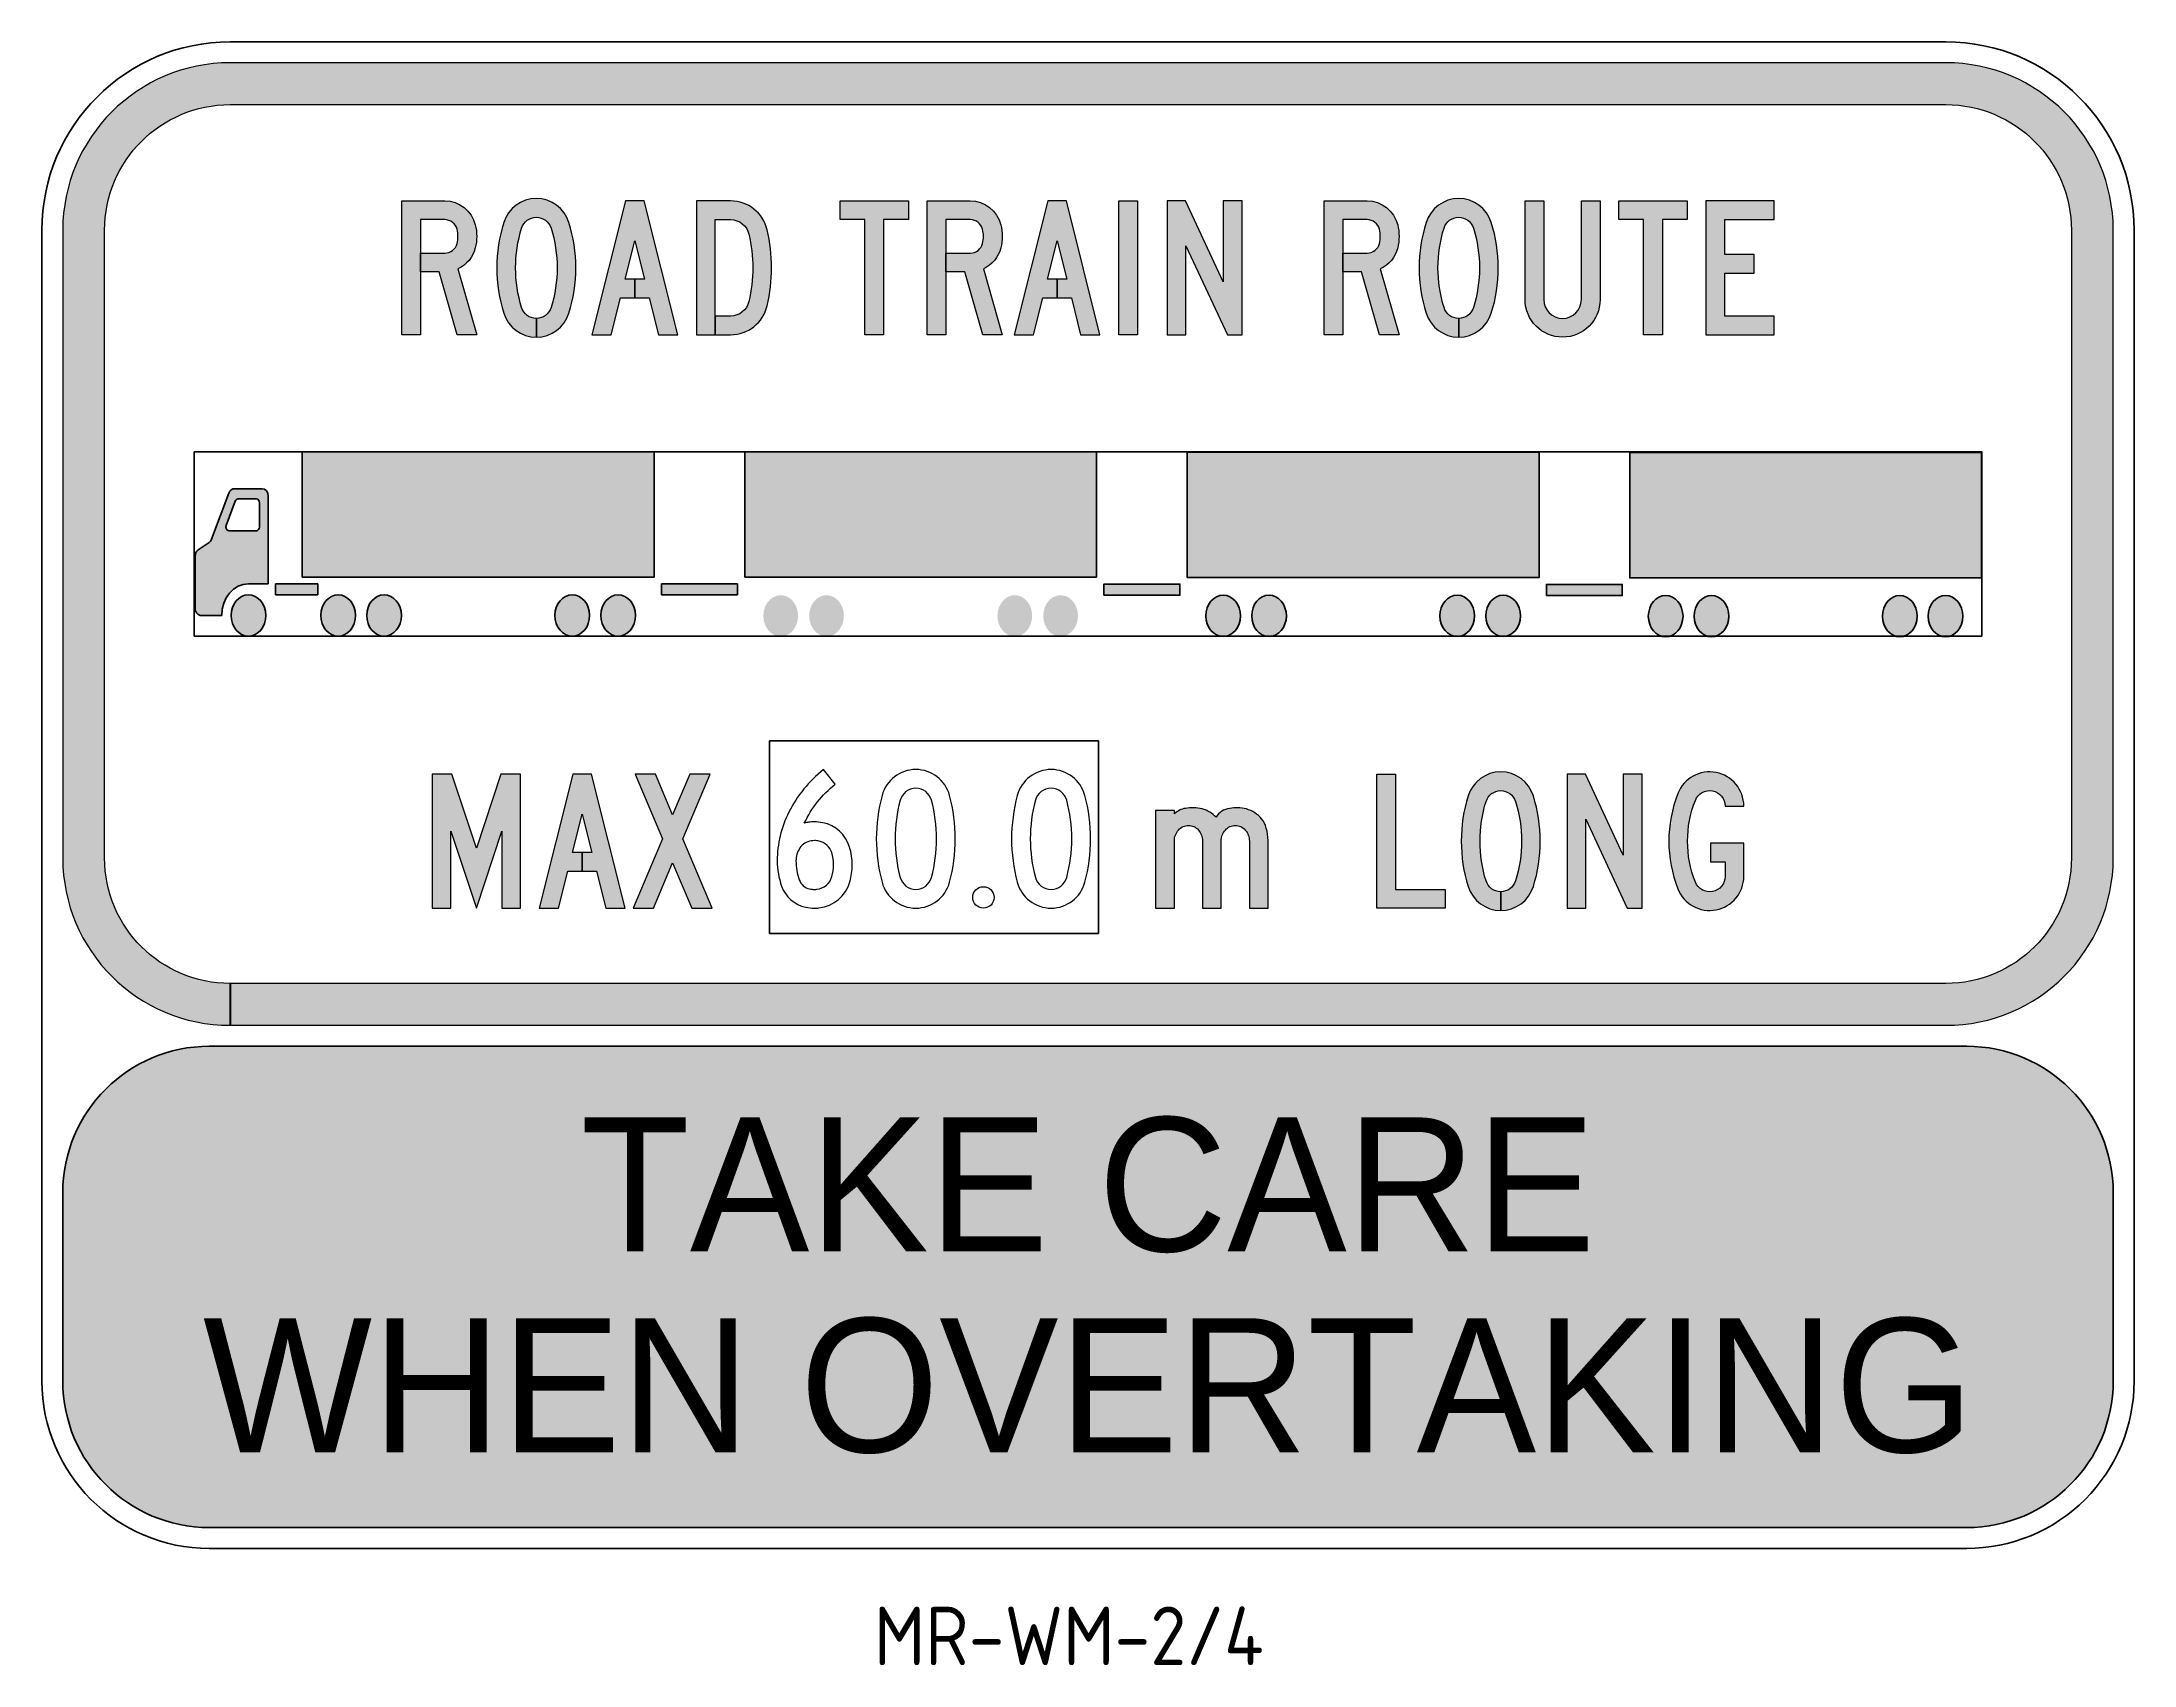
# Model space of a CAD drawing. Header units: millimetres. Extents: x 1188 to 1313, y -7 to 90.
import ezdxf
from ezdxf.enums import TextEntityAlignment as Align

# ---------------------------------------------------------------- set-up
doc = ezdxf.new("R2010")
doc.units = ezdxf.units.MM
doc.linetypes.add('DASHEDX2', pattern=[38.099999999999994, 25.4, -12.7])
doc.layers.add('GSBWFILL', color=1, linetype='Continuous', lineweight=0)
for name, color, linetype in [('HIDDEN - RED', 10, 'DASHEDX2'), ('L18', 4, 'Continuous'), ('L25', 1, 'Continuous'), ('L35', 3, 'Continuous'), ('RED', 10, 'Continuous'), ('WHITE', 255, 'Continuous'), ('Wipeout Frame & Hatch Boundary', 153, 'Continuous')]:
    doc.layers.add(name, color=color, linetype=linetype)
doc.styles.add('FHWAC', font='fhwa_c2000ex_ttf.ttf')
doc.styles.add('T35', font='isocp2.shx', dxfattribs={"height": 3.5})
doc.styles.add('TSText', font='isocp2.shx')

# ---------------------------------------------------------------- blocks, each defined once
blk = doc.blocks.new('*U5')
at = {"layer": 'GSBWFILL', "linetype": 'Continuous'}
blk.add_hatch(color=256, dxfattribs=at).paths.add_polyline_path([(0, 0), (28, 0), (28, 172), (64.26932219902316, 172, -0.3448814639906144), (82.71400707028076, 157.5600000000001, -0.1217796334961334), (82.71400707028087, 136.4400000000002, -0.3448814639906173), (64.26932219902321, 122), (28.00999999999999, 122), (28.00999999999999, 94.00000000000003), (56.12346429523939, 94.00000000000003), (82.8871924448021, 0), (112, 0), (84, 98.34205404014348, 0.2276138286676567), (109.8956479331868, 129.7200000000001, 0.1217796334961332), (109.8956479331869, 164.2799999999997, 0.3448814639906164), (64.2693221990232, 200), (0, 200)])
at = {"layer": 'GSBWFILL'}
blk.add_lwpolyline([(64.26932219902318, 122, 0.3448814639906154), (82.71400707028084, 136.44, 0.1217796334961341), (82.71400707028079, 157.56, 0.3448814639906151), (64.26932219902318, 172), (28, 172), (28, 0), (0, 0), (0, 200), (64.26932219902318, 200, -0.3448814639906151), (109.8956479331868, 164.28, -0.1217796334961341), (109.8956479331868, 129.7200000000001, -0.2276138286676568), (84, 98.3420540401435), (112, 0), (82.88719244480211, 0), (56.12346429523939, 94.00000000000003), (28.00999999999999, 94.00000000000003), (28.00999999999999, 122)], format="xyb", close=True, dxfattribs=at)
blk = doc.blocks.new('*U6')
at = {"layer": 'GSBWFILL', "linetype": 'Continuous'}
blk.add_hatch(color=256, dxfattribs=at).paths.add_polyline_path([(80.95612091126677, 40.649543480188, -0.3280427996261502), (59.00999999999999, 24.50000217391321), (59.00999999999993, -3.499999019607777, 0.3281088988311429), (107.6853115858524, 32.30985728215591, 0.1523809523809524), (107.6853115858524, 167.6901427178442, 0.735537190082645), (10.31468841414769, 167.6901427178442, 0.1523809523809524), (10.31468841414772, 32.3098572821559, 0.3281631965406047), (58.99999999999994, -3.499999999999957), (59, 24.50000000000006, -0.3281631965406056), (37.04387908873321, 40.64954348018804, -0.1523809523809522), (37.04387908873329, 159.3504565198121, -0.7355371900826468), (80.9561209112668, 159.3504565198121, -0.1523809523809523)])
at = {"layer": 'GSBWFILL'}
blk.add_lwpolyline([(59, 24.50000000000006, -0.3281631965406057), (37.04387908873321, 40.64954348018805, -0.1523809523809521), (37.04387908873326, 159.3504565198121, -0.7355371900826451), (80.95612091126674, 159.3504565198121, -0.1523809523809523), (80.95612091126674, 40.64954348018798, -0.3280427996261496), (59.00999999999999, 24.50000217391321), (59.00999999999993, -3.499999019607785, 0.3281088988311427), (107.6853115858523, 32.3098572821559, 0.1523809523809523), (107.6853115858523, 167.6901427178441, 0.7355371900826451), (10.31468841414767, 167.6901427178441, 0.1523809523809521), (10.31468841414767, 32.30985728215597, 0.3281631965406052), (58.99999999999994, -3.49999999999995)], format="xyb", close=True, dxfattribs=at)
blk = doc.blocks.new('*U7')
at = {"layer": 'GSBWFILL', "linetype": 'Continuous'}
blk.add_hatch(color=256, dxfattribs=at).paths.add_polyline_path([(64, 140.5530424827055), (78.38826062067636, 82.99999999999999), (64.00999999999999, 82.99999999999999), (64.01, 55), (85.38826062067636, 55), (99.13826062067635, 0), (128, 0), (78, 200), (50, 200), (0, 0), (28.86173937932358, 0), (42.61173937932364, 55), (64, 54.99999999999999), (64, 83), (49.61173937932364, 83)])
at = {"layer": 'GSBWFILL'}
blk.add_lwpolyline([(64, 83), (49.61173937932364, 83), (64, 140.5530424827055), (78.38826062067636, 83), (64.00999999999999, 83), (64.00999999999999, 55), (85.38826062067636, 55), (99.13826062067636, 0), (128, 0), (78, 200), (50, 200), (0, 0), (28.86173937932358, 0), (42.61173937932364, 55), (64, 55)], close=True, dxfattribs=at)
blk = doc.blocks.new('*U8')
at = {"layer": 'GSBWFILL', "linetype": 'Continuous'}
blk.add_hatch(color=256, dxfattribs=at).paths.add_polyline_path([(28, 172), (50.94443627691184, 172, -0.3486821690625636), (78.21476728595061, 150.3505154639175, -0.1148991755247306), (78.21476728595064, 49.64948453608244, -0.3486821690625639), (50.94443627691189, 28), (28.00999999999999, 28), (28.00999999999999, 0), (50.9444362769119, 0, 0.3486821690625636), (105.4850982949895, 43.29896907216494, 0.1148991755247306), (105.4850982949895, 156.701030927835, 0.3486821690625638), (50.94443627691184, 200), (0, 200), (0, 0), (28, 0)])
at = {"layer": 'GSBWFILL'}
blk.add_lwpolyline([(28.00999999999999, 28), (28.00999999999999, 0), (50.94443627691186, 0, 0.3486821690625636), (105.4850982949895, 43.29896907216487, 0.1148991755247307), (105.4850982949895, 156.7010309278351, 0.3486821690625634), (50.94443627691186, 200), (0, 200), (0, 0), (28, 0), (28, 172), (50.94443627691186, 172, -0.3486821690625634), (78.21476728595064, 150.3505154639175, -0.1148991755247307), (78.21476728595064, 49.64948453608236, -0.3486821690625636), (50.94443627691186, 28)], format="xyb", close=True, dxfattribs=at)
blk = doc.blocks.new('*U4')
at = {"layer": 'L25', "color": 1, "true_color": 0xff0101}
for name, p, xscale, yscale, zscale in [('*U5', (0, 0), 0.8, 0.8, 0.8), ('*U6', (113.6736196319034, 0), 0.8, 0.8, 0.8), ('*U7', (227.3325153374244, 0), 0.8, 0.8, 0.8), ('*U8', (352.2012269938659, 0), 0.799999999999987, 0.799999999999987, 0.799999999999987)]:
    blk.add_blockref(name, p, dxfattribs=dict(at, xscale=xscale, yscale=yscale, zscale=zscale))
blk = doc.blocks.new('*U10')
at = {"layer": 'GSBWFILL', "linetype": 'Continuous'}
blk.add_hatch(color=256, dxfattribs=at).paths.add_polyline_path([(37, 172), (0, 172), (0, 200), (102, 200), (102, 172), (65, 172), (65, 0), (37, 0)])
at = {"layer": 'GSBWFILL'}
blk.add_lwpolyline([(37, 172), (0, 172), (0, 200), (102, 200), (102, 172), (65, 172), (65, 0), (37, 0)], close=True, dxfattribs=at)
blk = doc.blocks.new('*U11')
at = {"layer": 'GSBWFILL', "linetype": 'Continuous'}
blk.add_hatch(color=256, dxfattribs=at).paths.add_polyline_path([(0, 0), (28, 0), (28, 172), (64.26932219902316, 172, -0.3448814639906144), (82.71400707028076, 157.5600000000001, -0.1217796334961334), (82.71400707028087, 136.4400000000002, -0.3448814639906173), (64.26932219902321, 122), (28.00999999999999, 122), (28.00999999999999, 94.00000000000003), (56.12346429523939, 94.00000000000003), (82.8871924448021, 0), (112, 0), (84, 98.34205404014348, 0.2276138286676567), (109.8956479331868, 129.7200000000001, 0.1217796334961332), (109.8956479331869, 164.2799999999997, 0.3448814639906164), (64.2693221990232, 200), (0, 200)])
at = {"layer": 'GSBWFILL'}
blk.add_lwpolyline([(64.26932219902318, 122, 0.3448814639906154), (82.71400707028084, 136.44, 0.1217796334961341), (82.71400707028079, 157.56, 0.3448814639906151), (64.26932219902318, 172), (28, 172), (28, 0), (0, 0), (0, 200), (64.26932219902318, 200, -0.3448814639906151), (109.8956479331868, 164.28, -0.1217796334961341), (109.8956479331868, 129.7200000000001, -0.2276138286676568), (84, 98.3420540401435), (112, 0), (82.88719244480211, 0), (56.12346429523939, 94.00000000000003), (28.00999999999999, 94.00000000000003), (28.00999999999999, 122)], format="xyb", close=True, dxfattribs=at)
blk = doc.blocks.new('*U12')
at = {"layer": 'GSBWFILL', "linetype": 'Continuous'}
blk.add_hatch(color=256, dxfattribs=at).paths.add_polyline_path([(64, 140.5530424827055), (78.38826062067636, 82.99999999999999), (64.00999999999999, 82.99999999999999), (64.01, 55), (85.38826062067636, 55), (99.13826062067635, 0), (128, 0), (78, 200), (50, 200), (0, 0), (28.86173937932358, 0), (42.61173937932364, 55), (64, 54.99999999999999), (64, 83), (49.61173937932364, 83)])
at = {"layer": 'GSBWFILL'}
blk.add_lwpolyline([(64, 83), (49.61173937932364, 83), (64, 140.5530424827055), (78.38826062067636, 83), (64.00999999999999, 83), (64.00999999999999, 55), (85.38826062067636, 55), (99.13826062067636, 0), (128, 0), (78, 200), (50, 200), (0, 0), (28.86173937932358, 0), (42.61173937932364, 55), (64, 55)], close=True, dxfattribs=at)
blk = doc.blocks.new('*U13')
at = {"layer": 'GSBWFILL', "linetype": 'Continuous'}
blk.add_hatch(color=256, dxfattribs=at).paths.add_polyline_path([(0, 200), (28, 200), (28, 0), (0, 0)])
at = {"layer": 'GSBWFILL'}
blk.add_lwpolyline([(0, 200), (28, 200), (28, 0), (0, 0)], close=True, dxfattribs=at)
blk = doc.blocks.new('*U14')
at = {"layer": 'GSBWFILL', "linetype": 'Continuous'}
blk.add_hatch(color=256, dxfattribs=at).paths.add_polyline_path([(27.99999999999999, 133), (90, 0), (112, 0), (112, 200), (83.99999999999999, 200), (84, 79.1412182153928), (27.65981601018314, 200), (0, 200), (0, 0), (28, 0)])
at = {"layer": 'GSBWFILL'}
blk.add_lwpolyline([(90, 0), (112, 0), (112, 200), (84, 200), (84, 79.14121821539283), (27.65981601018314, 200), (0, 200), (0, 0), (28, 0), (28, 133)], close=True, dxfattribs=at)
blk = doc.blocks.new('*U9')
at = {"layer": 'L25', "color": 1, "true_color": 0xff0101, "xscale": 0.8, "yscale": 0.8, "zscale": 0.8}
for name, p in [('*U10', (0, 0)), ('*U11', (104.0687116564422, 0)), ('*U12', (208.1128834355841, 0)), ('*U13', (332.9815950920256, 0)), ('*U14', (390.6895705521492, 0))]:
    blk.add_blockref(name, p, dxfattribs=at)
blk = doc.blocks.new('*U16')
at = {"layer": 'GSBWFILL', "linetype": 'Continuous'}
blk.add_hatch(color=256, dxfattribs=at).paths.add_polyline_path([(0, 0), (28, 0), (28, 172), (64.26932219902316, 172, -0.3448814639906144), (82.71400707028076, 157.5600000000001, -0.1217796334961334), (82.71400707028087, 136.4400000000002, -0.3448814639906173), (64.26932219902321, 122), (28.00999999999999, 122), (28.00999999999999, 94.00000000000003), (56.12346429523939, 94.00000000000003), (82.8871924448021, 0), (112, 0), (84, 98.34205404014348, 0.2276138286676567), (109.8956479331868, 129.7200000000001, 0.1217796334961332), (109.8956479331869, 164.2799999999997, 0.3448814639906164), (64.2693221990232, 200), (0, 200)])
at = {"layer": 'GSBWFILL'}
blk.add_lwpolyline([(64.26932219902318, 122, 0.3448814639906154), (82.71400707028084, 136.44, 0.1217796334961341), (82.71400707028079, 157.56, 0.3448814639906151), (64.26932219902318, 172), (28, 172), (28, 0), (0, 0), (0, 200), (64.26932219902318, 200, -0.3448814639906151), (109.8956479331868, 164.28, -0.1217796334961341), (109.8956479331868, 129.7200000000001, -0.2276138286676568), (84, 98.3420540401435), (112, 0), (82.88719244480211, 0), (56.12346429523939, 94.00000000000003), (28.00999999999999, 94.00000000000003), (28.00999999999999, 122)], format="xyb", close=True, dxfattribs=at)
blk = doc.blocks.new('*U17')
at = {"layer": 'GSBWFILL', "linetype": 'Continuous'}
blk.add_hatch(color=256, dxfattribs=at).paths.add_polyline_path([(80.95612091126677, 40.649543480188, -0.3280427996261502), (59.00999999999999, 24.50000217391321), (59.00999999999993, -3.499999019607777, 0.3281088988311429), (107.6853115858524, 32.30985728215591, 0.1523809523809524), (107.6853115858524, 167.6901427178442, 0.735537190082645), (10.31468841414769, 167.6901427178442, 0.1523809523809524), (10.31468841414772, 32.3098572821559, 0.3281631965406047), (58.99999999999994, -3.499999999999957), (59, 24.50000000000006, -0.3281631965406056), (37.04387908873321, 40.64954348018804, -0.1523809523809522), (37.04387908873329, 159.3504565198121, -0.7355371900826468), (80.9561209112668, 159.3504565198121, -0.1523809523809523)])
at = {"layer": 'GSBWFILL'}
blk.add_lwpolyline([(59, 24.50000000000006, -0.3281631965406057), (37.04387908873321, 40.64954348018805, -0.1523809523809521), (37.04387908873326, 159.3504565198121, -0.7355371900826451), (80.95612091126674, 159.3504565198121, -0.1523809523809523), (80.95612091126674, 40.64954348018798, -0.3280427996261496), (59.00999999999999, 24.50000217391321), (59.00999999999993, -3.499999019607785, 0.3281088988311427), (107.6853115858523, 32.3098572821559, 0.1523809523809523), (107.6853115858523, 167.6901427178441, 0.7355371900826451), (10.31468841414767, 167.6901427178441, 0.1523809523809521), (10.31468841414767, 32.30985728215597, 0.3281631965406052), (58.99999999999994, -3.49999999999995)], format="xyb", close=True, dxfattribs=at)
blk = doc.blocks.new('*U18')
at = {"layer": 'GSBWFILL', "linetype": 'Continuous'}
blk.add_hatch(color=256, dxfattribs=at).paths.add_polyline_path([(28, 200), (0, 200), (0, 52.50000000000001, 1), (112, 52.50000000000001), (112, 200), (84, 200), (84, 52.5, -1), (28, 52.5)])
at = {"layer": 'GSBWFILL'}
blk.add_lwpolyline([(28, 200), (28, 52.5, 0.9999999999999999), (84, 52.5), (84, 200), (112, 200), (112, 52.5, -0.9999999999999999), (0, 52.50000000000001), (0, 200)], format="xyb", close=True, dxfattribs=at)
blk = doc.blocks.new('*U19')
at = {"layer": 'GSBWFILL', "linetype": 'Continuous'}
blk.add_hatch(color=256, dxfattribs=at).paths.add_polyline_path([(37, 172), (0, 172), (0, 200), (102, 200), (102, 172), (65, 172), (65, 0), (37, 0)])
at = {"layer": 'GSBWFILL'}
blk.add_lwpolyline([(37, 172), (0, 172), (0, 200), (102, 200), (102, 172), (65, 172), (65, 0), (37, 0)], close=True, dxfattribs=at)
blk = doc.blocks.new('*U20')
at = {"layer": 'GSBWFILL', "linetype": 'Continuous'}
blk.add_hatch(color=256, dxfattribs=at).paths.add_polyline_path([(28, 28), (28, 92), (71.81454086025929, 92), (71.81454086025929, 120), (28, 120), (28, 172), (102, 172), (102, 200), (0, 200), (0, 0), (102, 0), (102, 28)])
at = {"layer": 'GSBWFILL'}
blk.add_lwpolyline([(28, 28), (28, 92), (71.81454086025929, 92), (71.81454086025929, 120), (28, 120), (28, 172), (102, 172), (102, 200), (0, 200), (0, 0), (102, 0), (102, 28)], close=True, dxfattribs=at)
blk = doc.blocks.new('*U15')
at = {"layer": 'L25', "color": 1, "true_color": 0xff0101, "xscale": 0.8, "yscale": 0.8, "zscale": 0.8}
for name, p in [('*U16', (0, 0)), ('*U17', (113.6736196319034, 0)), ('*U18', (240.1717791411065, 0)), ('*U19', (352.2404907975488, 0)), ('*U20', (456.309202453991, 0))]:
    blk.add_blockref(name, p, dxfattribs=at)
blk = doc.blocks.new('*U3')
at = {"layer": 'L25'}
for name, p in [('*U4', (-820, 0)), ('*U9', (-296.1987730061337, 0)), ('*U15', (282.0907975460159, 0))]:
    blk.add_blockref(name, p, dxfattribs=at)
blk = doc.blocks.new('4_Trailer_RT')
at = {"layer": 'L25'}
h = blk.add_hatch(color=256, dxfattribs=at)
edge = h.paths.add_edge_path()
edge.add_arc((-1143.20682709241, -195.7789875942235), 24.66560674905607, 0, 360)
edge = h.paths.add_edge_path()
edge.add_arc((-1078.019152112764, -195.7789875942235), 24.66560674905607, 0, 360)
edge = h.paths.add_edge_path()
edge.add_arc((-513.7933977281064, -195.7789875942235), 24.66560674905607, 0, 360)
edge = h.paths.add_edge_path()
edge.add_arc((-448.6057227484562, -195.7789875942235), 24.66560674905607, 0, 360)
edge = h.paths.add_edge_path()
edge.add_arc((-180.8077066158476, -195.7789875942235), 24.66560674905607, 0, 360)
edge = h.paths.add_edge_path()
edge.add_arc((-115.620031636201, -195.7789875942235), 24.66560674905607, 0, 360)
edge = h.paths.add_edge_path()
edge.add_arc((-810.2211359801549, -195.7789875942235), 24.66560674905607, 0, 360)
edge = h.paths.add_edge_path()
edge.add_arc((-745.0334610005048, -195.7789875942235), 24.66560674905607, 0, 360)
edge = h.paths.add_edge_path()
edge.add_arc((115.6200316361974, -195.7789875942235), 24.66560674905607, 0, 360)
edge = h.paths.add_edge_path()
edge.add_arc((180.8077066158476, -195.7789875942235), 24.66560674905607, 0, 360)
edge = h.paths.add_edge_path()
edge.add_arc((448.6057227484562, -195.7789875942235), 24.66560674905607, 0, 360)
edge = h.paths.add_edge_path()
edge.add_arc((513.7933977281027, -195.7789875942235), 24.66560674905607, 0, 360)
h.paths.add_polyline_path([(-1194.299869644026, -149.9714322031159), (-1194.299869644026, -0.2159626552765985), (-693.9404184488922, -0.2159626552765985), (-693.9404184488922, -149.9714322031159)])
h.paths.add_polyline_path([(-564.8864402797226, -149.9714322031159), (-564.8864402797226, -0.2159626552765985), (-64.52698908458115, -0.2159626552765985), (-64.52698908458115, -149.9714322031159)])
h.paths.add_polyline_path([(-683.3694441278676, -157.8996629438861), (-575.4574146007471, -157.8996629438861), (-575.4574146007471, -171.113380845165), (-683.3694441278676, -171.113380845165)])
h.paths.add_polyline_path([(-1232.179194294364, -157.8996629438861), (-1172.345885185954, -157.8996629438861), (-1172.345885185954, -171.113380845165), (-1232.179194294364, -171.113380845165)])
h.paths.add_polyline_path([(64.52698908458115, -149.9714322031159), (64.52698908458115, -0.2159626552765985), (564.8864402797226, -0.2159626552765985), (564.8864402797226, -149.9714322031159)])
h.paths.add_polyline_path([(-53.95601476356023, -157.8996629438861), (53.95601476356023, -157.8996629438861), (53.95601476356023, -171.113380845165), (-53.95601476356023, -171.113380845165)])
h = blk.add_hatch(color=256, dxfattribs=at)
h.dxf.hatch_style = 1
h.paths.add_polyline_path([(575.4574146007435, -171.5353612234885), (575.4574146007435, -158.3216433222096), (683.369444127864, -158.3216433222096), (683.369444127864, -171.5353612234885)])
edge = h.paths.add_edge_path()
edge.add_arc((745.0334610005011, -196.200967972547), 24.66560674905607, 0, 360)
edge = h.paths.add_edge_path()
edge.add_arc((810.2211359801513, -196.200967972547), 24.66560674905607, 0, 360)
edge = h.paths.add_edge_path()
edge.add_arc((1078.01915211276, -196.200967972547), 24.66560674905607, 0, 360)
edge = h.paths.add_edge_path()
edge.add_arc((1143.206827092406, -196.200967972547), 24.66560674905607, 0, 360)
h.paths.add_polyline_path([(693.9404184488849, -0.6379430336000951), (693.9404184488849, -150.3934125814394), (1194.299869644026, -150.3934125814394), (1194.299869644026, -0.6379430336000951)])
h = blk.add_hatch(color=256, dxfattribs=at)
h.dxf.hatch_style = 1
edge = h.paths.add_edge_path()
edge.add_arc((-1270.939433471453, -195.3503772610802), 24.66560674905607, 0, 360)
edge = h.paths.add_edge_path()
edge.add_line((-1242.750168615388, -52.64222392725605), (-1242.750168615388, -157.4710526107428))
edge.add_line((-1242.750168615388, -157.4710526107428), (-1270.939433471453, -157.4710526107428))
edge.add_arc((-1270.939433471451, -195.3503772610784), 37.87932465033555, 90.00000000000276, 180.0000000000028)
edge.add_line((-1308.818758121786, -195.3503772610802), (-1337.888937504606, -195.3503772610802))
edge.add_arc((-1337.888937504604, -186.5412319935604), 8.809145267519852, 179.9999999999881, 269.9999999999882, ccw=False)
edge.add_line((-1346.698082772124, -186.5412319935585), (-1346.698082772124, -124.6776903519403))
edge.add_arc((-1337.888937504603, -124.6776903519403), 8.80914526752099, 119.99999999999869, 180, ccw=False)
edge.add_line((-1342.293510138363, -117.0487467646399), (-1326.991980699939, -108.2144046243502))
edge.add_arc((-1331.396553333694, -100.5854610370452), 8.809145267522208, 299.999999999957, 335.9999999999574)
edge.add_line((-1323.348998688838, -104.1684632115303), (-1298.812783565809, -49.05922175277556))
edge.add_arc((-1290.765228920949, -52.64222392725333), 8.809145267522473, 90.00000000001108, 156.0000000000099, ccw=False)
edge.add_line((-1290.765228920951, -43.83307865973075), (-1251.559313882906, -43.83307865973075))
edge.add_arc((-1251.55931388291, -52.64222392725242), 8.809145267521671, -2.3703705664956942e-11, 89.99999999997641, ccw=False)
edge = h.paths.add_edge_path(flags=16)
edge.add_arc((-1285.616575677277, -60.57045466802083), 4.404572633759017, 89.99999999997488, 155.999999999979)
edge.add_line((-1289.640352999704, -58.77895358078058), (-1302.583230747998, -87.84913296359991))
edge.add_arc((-1298.559453425569, -89.64063405083925), 4.404572633760434, 155.9999999999988, 270.000000000003)
edge.add_line((-1298.559453425569, -94.04520668459918), (-1259.487544623677, -94.04520668459918))
edge.add_arc((-1259.487544623677, -89.64063405083834), 4.404572633760836, 270, 360)
edge.add_line((-1255.082971989916, -89.64063405083834), (-1255.082971989916, -60.57045466801901))
edge.add_arc((-1259.487544623675, -60.57045466802083), 4.404572633759017, 2.366186789687497e-11, 90.00000000002368)
edge.add_line((-1259.487544623677, -56.16588203426181), (-1285.616575677275, -56.16588203426181))
at = {"layer": 'L18'}
for points in [[(64.52698908458115, -0.2126476778666984), (64.52698908458115, -149.968117225706), (564.8864402797226, -149.968117225706), (564.8864402797226, -0.2126476778666984)], [(693.9404184488849, -0.6379430336000951), (693.9404184488849, -150.3934125814394), (1194.299869644026, -150.3934125814394), (1194.299869644026, -0.6379430336000951)], [(-53.95601476356023, -171.1100658677551), (-53.95601476356023, -157.8963479664762), (53.95601476356023, -157.8963479664762), (53.95601476356023, -171.1100658677551)], [(575.4574146007435, -171.5353612234885), (575.4574146007435, -158.3216433222096), (683.369444127864, -158.3216433222096), (683.369444127864, -171.5353612234885)]]:
    blk.add_lwpolyline(points, close=True, dxfattribs=at)
for centre in [(115.6200316361974, -195.7756726168136), (180.8077066158476, -195.7756726168136), (448.6057227484562, -195.7756726168136), (513.7933977281027, -195.7756726168136), (745.0334610005011, -196.200967972547), (810.2211359801513, -196.200967972547), (1078.01915211276, -196.200967972547), (1143.206827092406, -196.200967972547)]:
    blk.add_circle(centre, 24.66560674905607, dxfattribs=at)
at = {"layer": 'L25'}
for p, q in [((-1194.299869644026, -149.5428218699726), (-1194.299869644026, 0.2126476778666984)), ((-1194.299869644026, 0.2126476778666984), (-693.9404184488922, 0.2126476778666984)), ((-693.9404184488922, -149.5428218699726), (-693.9404184488922, 0.2126476778666984)), ((-564.8864402797226, -149.5428218699726), (-564.8864402797226, 0.2126476778666984)), ((-564.8864402797226, 0.2126476778666984), (-64.52698908458115, 0.2126476778666984)), ((-64.52698908458115, -149.5428218699726), (-64.52698908458115, 0.2126476778666984)), ((-1194.299869644026, -149.5428218699726), (-693.9404184488922, -149.5428218699726)), ((-564.8864402797226, -149.5428218699726), (-64.52698908458115, -149.5428218699726)), ((-1232.179194294364, -157.4710526107428), (-1172.345885185954, -157.4710526107428)), ((-1232.179194294364, -170.6847705120217), (-1232.179194294364, -157.4710526107428)), ((-1232.179194294364, -170.6847705120217), (-1172.345885185954, -170.6847705120217)), ((-1172.345885185954, -170.6847705120217), (-1172.345885185954, -157.4710526107428)), ((-683.3694441278676, -157.4710526107428), (-575.4574146007471, -157.4710526107428)), ((-683.3694441278676, -170.6847705120217), (-683.3694441278676, -157.4710526107428)), ((-683.3694441278676, -170.6847705120217), (-575.4574146007471, -170.6847705120217)), ((-575.4574146007471, -170.6847705120217), (-575.4574146007471, -157.4710526107428))]:
    blk.add_line(p, q, dxfattribs=at)
for points in [[(-1242.750168615388, -52.64222392725605), (-1242.750168615388, -157.4710526107428), (-1270.939433471453, -157.4710526107428, 0.414213562373095), (-1308.818758121786, -195.3503772610802), (-1337.888937504606, -195.3503772610802, -0.414213562373095), (-1346.698082772124, -186.5412319935585), (-1346.698082772124, -124.6776903519403, -0.2679491924311228), (-1342.293510138363, -117.0487467646399), (-1326.991980699939, -108.2144046243502, 0.1583844403245365), (-1323.348998688838, -104.1684632115303), (-1298.812783565809, -49.05922175277556, -0.2962134949620805), (-1290.765228920951, -43.83307865973075), (-1251.559313882906, -43.83307865973075, -0.414213562373095)], [(-1285.616575677275, -56.16588203426181, 0.2962134949620808), (-1289.640352999704, -58.77895358078058), (-1302.583230747998, -87.84913296359991, 0.5429556996384362), (-1298.559453425569, -94.04520668459918), (-1259.487544623677, -94.04520668459918, 0.4142135623730955), (-1255.082971989916, -89.64063405083834), (-1255.082971989916, -60.57045466801901, 0.4142135623730943), (-1259.487544623677, -56.16588203426181)]]:
    blk.add_lwpolyline(points, format="xyb", close=True, dxfattribs=at)
for centre in [(-1270.939433471453, -195.3503772610802), (-1143.20682709241, -195.3503772610802), (-1078.019152112764, -195.3503772610802), (-810.2211359801549, -195.3503772610802), (-745.0334610005048, -195.3503772610802)]:
    blk.add_circle(centre, 24.66560674905607, dxfattribs=at)
blk = doc.blocks.new('4_Trailer_RT Scaled')
at = {"layer": 'Wipeout Frame & Hatch Boundary'}
blk.add_lwpolyline([(-1068.00006341693, 0), (1068.00006341693, 0), (1068.00006341693, -220), (-1067.986063416931, -220)], close=True, dxfattribs=at)
at = {"xscale": 0.84}
blk.add_blockref('4_Trailer_RT', (64.40576977271303, 0), dxfattribs=at)
blk = doc.blocks.new('*U24')
at = {"layer": 'GSBWFILL', "linetype": 'Continuous'}
blk.add_hatch(color=256, dxfattribs=at).paths.add_polyline_path([(66, -1.917592551338998e-15), (104, 115.1515151515151), (104, 0), (132, 0), (132, 200), (102.5147901482794, 200), (66, 89.34912076278975), (29.48520985172058, 200), (0, 200), (0, 0), (28, 0), (28, 115.1515151515151)])
at = {"layer": 'GSBWFILL'}
blk.add_lwpolyline([(66, -1.917592551338998e-15), (104, 115.1515151515151), (104, 0), (132, 0), (132, 200), (102.5147901482794, 200), (66, 89.34912076278975), (29.48520985172058, 200), (0, 200), (0, 0), (28, 0), (28, 115.1515151515151)], close=True, dxfattribs=at)
blk = doc.blocks.new('*U25')
at = {"layer": 'GSBWFILL', "linetype": 'Continuous'}
blk.add_hatch(color=256, dxfattribs=at).paths.add_polyline_path([(64, 140.5530424827055), (78.38826062067636, 82.99999999999999), (64.00999999999999, 82.99999999999999), (64.01, 55), (85.38826062067636, 55), (99.13826062067635, 0), (128, 0), (78, 200), (50, 200), (0, 0), (28.86173937932358, 0), (42.61173937932364, 55), (64, 54.99999999999999), (64, 83), (49.61173937932364, 83)])
at = {"layer": 'GSBWFILL'}
blk.add_lwpolyline([(64, 83), (49.61173937932364, 83), (64, 140.5530424827055), (78.38826062067636, 83), (64.00999999999999, 83), (64.00999999999999, 55), (85.38826062067636, 55), (99.13826062067636, 0), (128, 0), (78, 200), (50, 200), (0, 0), (28.86173937932358, 0), (42.61173937932364, 55), (64, 55)], close=True, dxfattribs=at)
blk = doc.blocks.new('*U26')
at = {"layer": 'GSBWFILL', "linetype": 'Continuous'}
blk.add_hatch(color=256, dxfattribs=at).paths.add_polyline_path([(43.79906160750716, 103.5461779599711), (0, 0), (30.40187678498575, 0), (59.00000000000001, 67.60935616108031), (87.59812321501431, 0), (118, 0), (74.20093839249286, 103.5461779599711), (115, 200), (84.59812321501427, 200), (59, 139.4829997588618), (33.40187678498575, 200), (3.000000000000001, 200.0000000000001)])
at = {"layer": 'GSBWFILL'}
blk.add_lwpolyline([(59, 67.6093561610803), (87.59812321501431, 0), (118, 0), (74.20093839249284, 103.5461779599711), (115, 200), (84.59812321501425, 200), (59, 139.4829997588618), (33.40187678498575, 200), (3, 200), (43.79906160750716, 103.5461779599711), (0, 0), (30.40187678498575, 0)], close=True, dxfattribs=at)
blk = doc.blocks.new('*U23')
at = {"color": 1, "true_color": 0xff0101, "xscale": 0.8, "yscale": 0.8, "zscale": 0.8}
for name, p in [('*U24', (0, 0)), ('*U25', (128, 0)), ('*U26', (239.9999999999982, 0))]:
    blk.add_blockref(name, p, dxfattribs=at)
blk = doc.blocks.new('*U28')
at = {"layer": 'GSBWFILL', "linetype": 'Continuous'}
h = blk.add_hatch(color=256, dxfattribs=at)
edge = h.paths.add_edge_path()
edge.add_arc((114.3852857569862, 100.2319615099636), 25.61468366580169, -5.115907697472721e-13, 20.37245826344622, ccw=False)
edge.add_line((139.9999694227879, 100.2319615099634), (139.999969422788, 0))
edge.add_line((139.999969422788, 0), (168, 0))
edge.add_line((168, 0), (168, 100.826136154518))
edge.add_arc((100.8026420282524, 100.8261361545179), 67.19735797174758, 8.481812620637465e-14, 16.21295742361507)
edge.add_arc((125.7634031668382, 107.7980531177049), 41.28356856429673, 16.59407070835848, 38.27414059256746)
edge.add_arc((124.6742357988828, 106.5974685707236), 42.88313439908636, 38.63204016783527, 75.2469259765929)
edge.add_arc((122.7608377156553, 106.4333472452208), 43.56665275459298, 72.8678000825877, 90)
edge.add_arc((122.7610050710052, 74.80968477123903), 75.19031522876097, 90.00012752646671, 99.28840237044967)
edge.add_arc((114.3879303876215, 120.9468168831914), 28.31844158202879, 97.63603422705289, 148.6730205445192)
edge.add_arc((58.67426637609486, 106.5974685707236), 42.88313439908638, 42.68382152375793, 75.2469259765929)
edge.add_arc((56.76086829286737, 106.433347245221), 43.56665275459279, 72.8678000825877, 90)
edge.add_arc((56.76103564821733, 74.80968477123868), 75.19031522876132, 90.00012752646671, 99.28840237044967)
edge.add_arc((48.38796096483355, 120.9468168831915), 28.31844158202871, 97.6360342270529, 136.0506409593401)
edge.add_line((28, 140.6004471160822), (28, 146))
edge.add_line((28, 146), (0, 146))
edge.add_line((0, 146), (0, 0))
edge.add_line((0, 0), (28, 0))
edge.add_line((28, 0), (28, 100.2319615099634))
edge.add_arc((53.61468366580175, 100.2319615099634), 25.61468366580175, 159.6275417365535, 180.0000000000001, ccw=False)
edge.add_arc((51.67817705519502, 100.9650977281037), 23.54408984702132, 138.1119591842787, 159.6595152709923, ccw=False)
edge.add_arc((49.81236333865508, 102.6488008496218), 21.03091434298448, 114.84689243824201, 138.1328634701233, ccw=False)
edge.add_arc((48.99999999999994, 104.3949627216769), 19.10503727832305, 89.99999999999977, 114.8365827564119, ccw=False)
edge.add_arc((49.00000000000006, 104.3949627216771), 19.10503727832292, 65.16341724358813, 90.00000000000023, ccw=False)
edge.add_arc((48.18763666134487, 102.6488008496216), 21.0309143429846, 41.8671365298768, 65.15310756175819, ccw=False)
edge.add_arc((46.32182294480504, 100.9650977281037), 23.54408984702127, 20.340484729007812, 41.88804081572141, ccw=False)
edge.add_arc((44.38531633419819, 100.2319615099634), 25.6146836658018, -1.1368683772161603e-13, 20.372458263446617, ccw=False)
edge.add_line((70, 100.2319615099634), (70, 0))
edge.add_line((70, 0), (97.99996942278796, 7.939653010936739e-15))
edge.add_line((97.99996942278796, 7.939653010936739e-15), (97.9999694227879, 100.2319615099634))
edge.add_arc((123.6146530885898, 100.2319615099632), 25.61468366580186, 159.6275417365532, 179.9999999999997, ccw=False)
edge.add_arc((121.678146477983, 100.9650977281038), 23.54408984702127, 138.111959184279, 159.6595152709926, ccw=False)
edge.add_arc((119.812332761443, 102.6488008496216), 21.03091434298457, 114.84689243824161, 138.1328634701231, ccw=False)
edge.add_arc((118.9999694227878, 104.3949627216769), 19.10503727832303, 89.99999999999972, 114.83658275641179, ccw=False)
edge.add_arc((118.999969422788, 104.3949627216771), 19.10503727832292, 65.16341724358813, 90.00000000000023, ccw=False)
edge.add_arc((118.1876060841328, 102.6488008496218), 21.03091434298449, 41.86713652987652, 65.15310756175779, ccw=False)
edge.add_arc((116.321792367593, 100.9650977281035), 23.54408984702134, 20.340484729008097, 41.88804081572181, ccw=False)
at = {"layer": 'GSBWFILL'}
blk.add_lwpolyline([(138.3977565559571, 109.1489826172426, -0.08912649296954932), (139.9999694227879, 100.2319615099634), (139.999969422788, 0), (168, 0), (168, 100.826136154518, 0.07086061851369427), (165.327599198877, 119.588194157633, 0.09488033541933502), (158.1733170541907, 133.3701182517019, 0.1611358649595089), (135.5945902856197, 148.0668437019468, 0.07489287811690679), (122.7608377156553, 149.9999999998138, 0.04054994796625397), (110.6249828003182, 149.0141352283769, 0.2264465507281054), (90.19791818260421, 135.6701807364653, 0.1430472420399498), (69.59462086283173, 148.0668437019468, 0.07489287811690679), (56.76086829286737, 149.9999999998138, 0.04054994796625397), (44.62501337753019, 149.0141352283769, 0.1692028976151086), (28, 140.6004471160822), (28, 146), (0, 146), (0, 0), (28, 0), (28, 100.2319615099634, -0.0891264929695492), (29.60221286683088, 109.1489826172426, -0.09429696171864191), (34.1507575950825, 116.6849493111779, -0.1019553000541184), (40.97528056010145, 121.7329651244057, -0.1087962733313624), (49, 123.5, -0.1087962733313624), (57.02471943989849, 121.7329651244057, -0.1019553000541184), (63.8492424049175, 116.6849493111779, -0.09429696171864191), (68.39778713316912, 109.1489826172426, -0.08912649296954932), (70, 100.2319615099634), (70, 0), (97.99996942278796, 7.939653010936739e-15), (97.9999694227879, 100.2319615099634, -0.0891264929695492), (99.60218228961884, 109.1489826172426, -0.09429696171864191), (104.1507270178704, 116.6849493111779, -0.1019553000541184), (110.9752499828894, 121.7329651244057, -0.1087962733313624), (118.999969422788, 123.5, -0.1087962733313624), (127.0246888626864, 121.7329651244057, -0.1019553000541184), (133.8492118277054, 116.6849493111779, -0.09429696171864191)], format="xyb", close=True, dxfattribs=at)
blk = doc.blocks.new('*U27')
at = {"color": 1, "true_color": 0xff0101, "xscale": 0.8, "yscale": 0.8, "zscale": 0.8}
blk.add_blockref('*U28', (0, 0), dxfattribs=at)
blk = doc.blocks.new('*U30')
at = {"layer": 'GSBWFILL', "linetype": 'Continuous'}
blk.add_hatch(color=256, dxfattribs=at).paths.add_polyline_path([(0, 200), (28, 200), (28, 28), (102, 28), (102, 0), (0, 0)])
at = {"layer": 'GSBWFILL'}
blk.add_lwpolyline([(0, 200), (28, 200), (28, 28), (102, 28), (102, 0), (0, 0)], close=True, dxfattribs=at)
blk = doc.blocks.new('*U31')
at = {"layer": 'GSBWFILL', "linetype": 'Continuous'}
blk.add_hatch(color=256, dxfattribs=at).paths.add_polyline_path([(80.95612091126677, 40.649543480188, -0.3280427996261502), (59.00999999999999, 24.50000217391321), (59.00999999999993, -3.499999019607777, 0.3281088988311429), (107.6853115858524, 32.30985728215591, 0.1523809523809524), (107.6853115858524, 167.6901427178442, 0.735537190082645), (10.31468841414769, 167.6901427178442, 0.1523809523809524), (10.31468841414772, 32.3098572821559, 0.3281631965406047), (58.99999999999994, -3.499999999999957), (59, 24.50000000000006, -0.3281631965406056), (37.04387908873321, 40.64954348018804, -0.1523809523809522), (37.04387908873329, 159.3504565198121, -0.7355371900826468), (80.9561209112668, 159.3504565198121, -0.1523809523809523)])
at = {"layer": 'GSBWFILL'}
blk.add_lwpolyline([(59, 24.50000000000006, -0.3281631965406057), (37.04387908873321, 40.64954348018805, -0.1523809523809521), (37.04387908873326, 159.3504565198121, -0.7355371900826451), (80.95612091126674, 159.3504565198121, -0.1523809523809523), (80.95612091126674, 40.64954348018798, -0.3280427996261496), (59.00999999999999, 24.50000217391321), (59.00999999999993, -3.499999019607785, 0.3281088988311427), (107.6853115858523, 32.3098572821559, 0.1523809523809523), (107.6853115858523, 167.6901427178441, 0.7355371900826451), (10.31468841414767, 167.6901427178441, 0.1523809523809521), (10.31468841414767, 32.30985728215597, 0.3281631965406052), (58.99999999999994, -3.49999999999995)], format="xyb", close=True, dxfattribs=at)
blk = doc.blocks.new('*U32')
at = {"layer": 'GSBWFILL', "linetype": 'Continuous'}
blk.add_hatch(color=256, dxfattribs=at).paths.add_polyline_path([(27.99999999999999, 133), (90, 0), (112, 0), (112, 200), (83.99999999999999, 200), (84, 79.1412182153928), (27.65981601018314, 200), (0, 200), (0, 0), (28, 0)])
at = {"layer": 'GSBWFILL'}
blk.add_lwpolyline([(90, 0), (112, 0), (112, 200), (84, 200), (84, 79.14121821539283), (27.65981601018314, 200), (0, 200), (0, 0), (28, 0), (28, 133)], close=True, dxfattribs=at)
blk = doc.blocks.new('*U33')
at = {"layer": 'GSBWFILL', "linetype": 'Continuous'}
blk.add_hatch(color=256, dxfattribs=at).paths.add_polyline_path([(84, 152.4999999999999), (112, 152.4999999999999, 0.8275027774491411), (13.5711159737418, 171.2483588621444, 0.1904761904761912), (13.57111597374182, 28.75164113785547, 0.82750277744914), (112, 47.49999999999994), (112, 96.99999999999997), (62, 97), (62, 68.99999999999999), (84, 68.99999999999999), (84, 47.49999999999997, -0.8275027774491426), (39.61050328227574, 39.04485776805242, -0.1904761904761912), (39.61050328227572, 160.9551422319474, -0.8275027774491392)])
at = {"layer": 'GSBWFILL'}
blk.add_lwpolyline([(84, 68.99999999999999), (84, 47.49999999999999, -0.8275027774491398), (39.61050328227577, 39.04485776805243, -0.1904761904761912), (39.61050328227572, 160.9551422319474, -0.8275027774491401), (84, 152.4999999999999), (112, 152.4999999999999, 0.8275027774491399), (13.57111597374183, 171.2483588621444, 0.1904761904761912), (13.57111597374183, 28.75164113785546, 0.8275027774491398), (112, 47.49999999999999), (112, 96.99999999999999), (62, 97), (62, 68.99999999999999)], format="xyb", close=True, dxfattribs=at)
blk = doc.blocks.new('*U29')
at = {"color": 1, "true_color": 0xff0101, "xscale": 0.8, "yscale": 0.8, "zscale": 0.8}
for name, p in [('*U30', (0, 0)), ('*U31', (100.7999999999993, 0)), ('*U32', (227.1999999999989, 0)), ('*U33', (348.7999999999993, 0))]:
    blk.add_blockref(name, p, dxfattribs=at)
blk = doc.blocks.new('*U22')
for name, p in [('*U23', (-783.5999999999985, 0)), ('*U29', (345.1999999999989, 0)), ('*U27', (80.79999999999927, 0))]:
    blk.add_blockref(name, p)

msp = doc.modelspace()

# ---------------------------------------------------------------- hatches: boundary and pattern name
at = {"layer": 'GSBWFILL'}
msp.add_hatch(color=256, dxfattribs=at).paths.add_polyline_path([(1198.775002822111, 31.25001034799907), (1301.250002822111, 31.25001034799907, 0.414213562373095), (1311.250002822111, 41.25001034799907), (1311.250002822111, 78.75001034799908, 0.414213562373095), (1301.250002822111, 88.75001034799908), (1198.750002822111, 88.75001034799908, 0.414213562373095), (1188.750002822111, 78.75001034799908), (1188.750002822111, 41.25001034799907, 0.414213562373095), (1198.750002822111, 31.25001034799907), (1198.750002822111, 33.75001034799907, -0.414213562373095), (1191.250002822111, 41.25001034799907), (1191.250002822111, 78.75001034799908, -0.414213562373095), (1198.750002822111, 86.25001034799908), (1301.250002822111, 86.25001034799908, -0.414213562373095), (1308.750002822111, 78.75001034799908), (1308.750002822111, 41.25001034799907, -0.414213562373095), (1301.250002822111, 33.75001034799907), (1198.775002822111, 33.75001034799907)])
at = {"layer": 'RED'}
h = msp.add_hatch(color=256, dxfattribs=at)
h.dxf.hatch_style = 1
edge = h.paths.add_edge_path()
edge.add_line((1197.500000072112, 1.249996483664018), (1302.500005572112, 1.249996483664018))
edge.add_arc((1302.500005572111, 9.999993733663814), 8.749997249999797, 270.0000000000024, 360.0000000000024)
edge.add_line((1311.250002822111, 9.999993733664178), (1311.250002822111, 21.25001034849893))
edge.add_arc((1302.500002822611, 21.25001034849929), 8.749999999499778, 359.9999999999976, 449.9999999999976)
edge.add_line((1302.500002822612, 30.00001034799907), (1197.500002821612, 30.00001034799907))
edge.add_arc((1197.500002821612, 21.25001034849856), 8.749999999500506, 89.99999999999761, 179.9999999999976)
edge.add_line((1188.750002822111, 21.25001034849893), (1188.750002822111, 9.99999373366418))
edge.add_arc((1197.500000072112, 9.999993733664542), 8.749997250000524, 180.0000000000024, 270.0000000000024)

# ---------------------------------------------------------------- linework, layer by layer
at = {"layer": 'GSBWFILL', "linetype": 'Continuous'}
msp.add_lwpolyline([(1198.775002822111, 31.25001034799907), (1301.250002822111, 31.25001034799907, 0.414213562373095), (1311.250002822111, 41.25001034799907), (1311.250002822111, 78.75001034799908, 0.414213562373095), (1301.250002822111, 88.75001034799908), (1198.750002822111, 88.75001034799908, 0.414213562373095), (1188.750002822111, 78.75001034799908), (1188.750002822111, 41.25001034799907, 0.414213562373095), (1198.750002822111, 31.25001034799907), (1198.750002822111, 33.75001034799907, -0.414213562373095), (1191.250002822111, 41.25001034799907), (1191.250002822111, 78.75001034799908, -0.414213562373095), (1198.750002822111, 86.25001034799908), (1301.250002822111, 86.25001034799908, -0.414213562373095), (1308.750002822111, 78.75001034799908), (1308.750002822111, 41.25001034799907, -0.414213562373095), (1301.250002822111, 33.75001034799907), (1198.775002822111, 33.75001034799907), (1198.775002822111, 31.25001034799907)], format="xyb", dxfattribs=at).dxf.unprotected_set("ltscale", 0)
at = {"layer": 'GSBWFILL', "color": 3}
for points in [[(1233.657224438402, 38.25001033686404, 0.02702076832215537), (1233.926611863396, 38.26460071663414, 0.3063559470171994), (1235.776539576972, 39.83130649421301, 0.06849399081465804), (1235.913875922818, 40.82914616459866, 0.07271028545207656), (1235.759294361415, 41.88652285397266, 0.2771863693133018), (1234.150523936577, 43.35450300602834, 0.04975981137275829), (1233.657024438402, 43.40373779716656, 0.03538957602267477), (1233.304753679698, 43.37877310524337, 0.03089175449247485), (1233.051028876549, 43.32647801277463, -0.114613185238184), (1234.893833150917, 45.65415901285206), (1234.195775508417, 46.53001032885723, 0.1081469774908485), (1232.12447852769, 43.98130141478896, 0.1172760840982704), (1231.433875922819, 41.07745156790052, 0.08615055502731458), (1231.696730694515, 39.56321939018608, 0.2594841674007584), (1233.132642699784, 38.30567228236432, 0.05292522210720314), (1233.657024438402, 38.2500103288573)], [(1239.714275922818, 38.25001036714093, 0.3392916318123202), (1241.732119117669, 39.79803455946212, 0.1318518518518509), (1241.732119117669, 44.98198609825241, 0.7670157068063108), (1237.695632727969, 44.98198609825241, 0.1318518518518506), (1237.695632727968, 39.79803455946212, 0.3393449963604793), (1239.713875922818, 38.25001032885721)], [(1247.794275922818, 38.25001036714102, 0.3392916318123202), (1249.812119117669, 39.79803455946222, 0.1318518518518509), (1249.812119117669, 44.98198609825241, 0.7670157068063108), (1245.775632727969, 44.98198609825241, 0.1318518518518506), (1245.775632727968, 39.79803455946222, 0.3393449963604793), (1247.793875922818, 38.2500103288573)], [(1239.714275922818, 39.37001041136045, 0.3392299954809386), (1240.650395879846, 40.08833584563436, 0.1318518518518522), (1240.650395879846, 44.69168481208008, 0.767015706806268), (1238.777355965792, 44.69168481208008, 0.1318518518518523), (1238.777355965792, 40.08833584563436, 0.3393449963604845), (1239.713875922818, 39.37001032885719)], [(1247.794275922818, 39.37001041136055, 0.3392299954809386), (1248.730395879845, 40.08833584563445, 0.1318518518518522), (1248.730395879845, 44.69168481208008, 0.767015706806268), (1246.857355965792, 44.69168481208008, 0.1318518518518523), (1246.857355965792, 40.08833584563445, 0.3393449963604845), (1247.793875922818, 39.37001032885728)], [(1233.657224438402, 39.37001034337227, 0.02700448590905987), (1233.805734497025, 39.37805869172762, 0.306355947017202), (1234.698183109184, 40.13387438474084, 0.06849399081465067), (1234.793875922818, 40.82914616459866, 0.07271028545207432), (1234.686167038796, 41.56590197279093, 0.2771863693133217), (1233.929249076869, 42.25657885725441, 0.04975981137275707), (1233.657024438402, 42.28373779716649, 0.03538957602267577), (1233.462704524632, 42.2699667512823, 0.212272492225191), (1232.789057934326, 41.84777947850807, 0.1492501977795782), (1232.553875922819, 41.07745156790052, 0.08615055502731514), (1232.75120654716, 39.94068551606752, 0.2594841674007702), (1233.367764510597, 39.40071462587457, 0.05292522210720426), (1233.657024438402, 39.37001032885728)]]:
    msp.add_lwpolyline(points, format="xyb", close=True, dxfattribs=at)
msp.add_ellipse((1243.753875922618, 38.89001032885727), major_axis=(-3.48826773309583e-05, 0.6399999990493378), ratio=0.9999999996873612, start_param=4.71233447620135, end_param=10.99551978338094, dxfattribs=at)
at = {"layer": 'HIDDEN - RED', "color": 1}
msp.add_lwpolyline([(1230.9643710512, 48.23955681078505), (1250.628056119112, 48.23955681078505), (1250.628056119112, 36.74077512679823), (1230.9643710512, 36.74077512679823)], close=True, dxfattribs=at)
at = {"layer": 'L35'}
msp.add_lwpolyline([(1187.500002822111, 9.999996233664298), (1187.500002822111, 78.75001034799908, -0.414213562373095), (1198.750002822111, 90.00001034799908), (1301.250002822111, 90.00001034799908, -0.414213562373095), (1312.500002822111, 78.75001034799908), (1312.500002822111, 9.999996233664115, -0.4142135623730955), (1302.500002822111, -3.766335885302397e-06), (1197.500002822111, -3.766335703403456e-06, -0.4142135623730945)], format="xyb", close=True, dxfattribs=at)
at = {"layer": 'RED', "color": 10}
msp.add_lwpolyline([(1197.500000072112, 1.249996483664018), (1302.500005572112, 1.249996483664018, 0.414213562373095), (1311.250002822111, 9.999993733664178), (1311.250002822111, 21.25001034849893, 0.4142135623730963), (1302.500002822612, 30.00001034799907), (1197.500002821612, 30.00001034799907, 0.4142135623730957), (1188.750002822111, 21.25001034849893), (1188.750002822111, 9.999993733664178, 0.4142135623730957)], format="xyb", close=True, dxfattribs=at)

# ---------------------------------------------------------------- block references
at = {"layer": 'L25', "xscale": 0.05, "yscale": 0.05, "zscale": 0.05}
for name, p in [('*U3', (1250.000002822111, 72.50001034799907)), ('4_Trailer_RT Scaled', (1250.000002822111, 65.50001034799907)), ('*U22', (1250.000002822111, 38.25001034799907))]:
    msp.add_blockref(name, p, dxfattribs=at)

# ---------------------------------------------------------------- texts
at = {"layer": 'GSBWFILL', "color": 250, "style": 'TSText'}
for s in ['levels:GSCOLORFILL|GSBWFILL|GSOUTLINE', 'chevronShoulderRadius:300.000', 'constructPanels:900|600|450', 'panelStyle:MR-WM-2_4.ssm', 'panelBorderRadius:300.000', 'chevronTipRadius:300.000', 'constructPanelMode:0', 'panelRoundCorners:0', 'panelStation:none', 'heightRounding:10', 'panelHeightLock:1', 'panelWidthLock:1', 'widthRounding:10', 'panelName:name', 'legendMaterial:0', 'panelMounting:0', 'panelStandard:1', 'panelMaterial:0', 'panelQuantity:1', 'marginAlign:9', 'panelShape:0', 'panelSizes:', 'version:2']:
    msp.add_text(s, height=5e-05, dxfattribs=at).set_placement((1250.000002822111, 89.99991034799905), align=Align.CENTER)
at = {"layer": 'L25', "color": 3, "style": 'T35'}
msp.add_text('MR-WM-2/4', height=3.5, dxfattribs=at).set_placement((1237.206894686547, -6.971372797192087))
at = {"layer": 'WHITE', "style": 'FHWAC'}
for s, p in [('TAKE CARE', (1250.000002822111, 17.75001029616442)), ('WHEN OVERTAKING', (1250.028319867567, 5.749010296164943))]:
    msp.add_text(s, height=7.999999999999999, dxfattribs=at).set_placement(p, align=Align.CENTER)

doc.saveas('drawing.dxf')
